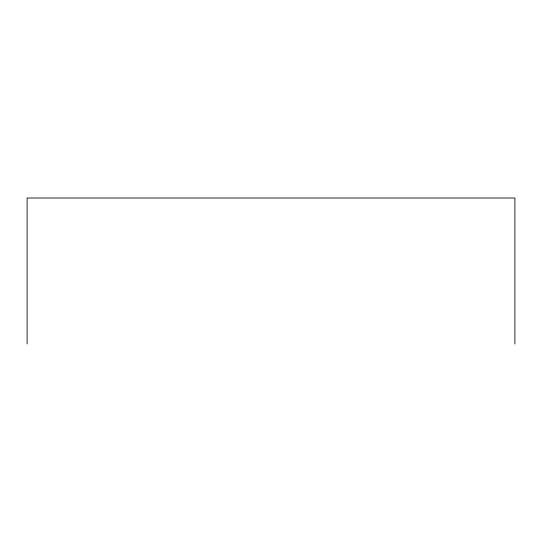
<?xml version="1.0" encoding="UTF-8"?>
<svg xmlns="http://www.w3.org/2000/svg" width="542" height="542" viewBox="0 0 542 542"><rect width="100%" height="100%" fill="white"/><g stroke="black" fill="none" stroke-linecap="round" stroke-linejoin="round"><path stroke-width="0.81" d="M514.9 343.987L514.9 198.013L27.1 198.013L27.1 343.987"/></g></svg>
